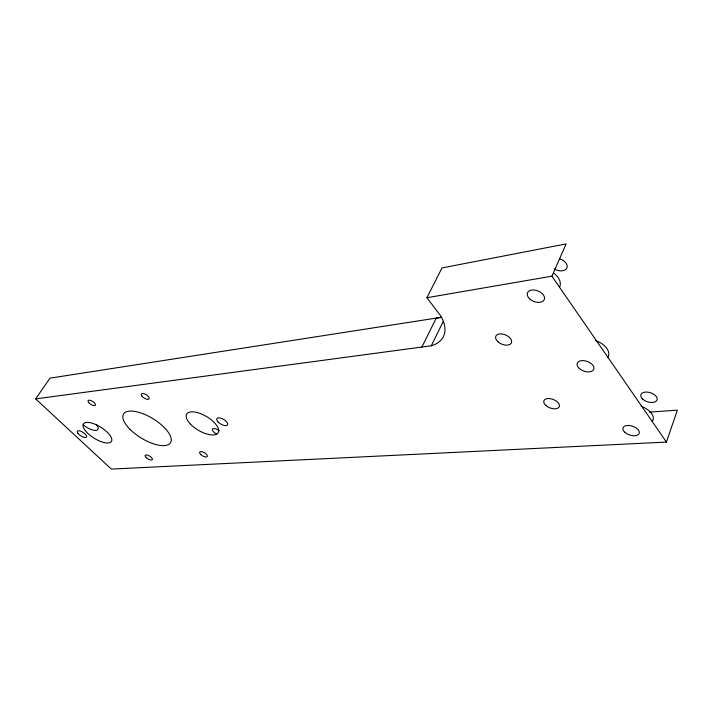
<?xml version="1.0" encoding="UTF-8"?>
<svg xmlns="http://www.w3.org/2000/svg" width="713" height="713" viewBox="0 0 713 713"><rect width="100%" height="100%" fill="white"/><g stroke="black" fill="none" stroke-linecap="round" stroke-linejoin="round"><path stroke-width="1.07" d="M441.436 317.294L49.963 378.166L35.65 398.888L111.353 469.083L666.432 442.087L677.35 410.162L649.579 412.096M426.9 297.713L551.898 276.189L566.131 243.917L441.998 267.928L426.9 297.713L440.34 315.396A44.545 25.641 26.7 0 1 431.285 345.778L35.65 398.888M431.285 345.778L443.21 321.501M421.891 347.035L436.24 318.105L441.24 317.392M551.898 276.189L666.432 442.087M595.685 340.573A17.451 10.33 19.3 0 1 607.717 357.427M641.076 406.205A16.987 9.376 18.1 0 1 652.199 421.606M553.636 272.999A17.985 11.399 21.3 0 1 559.473 287.41M96.54 424.841A10.802 4.207 32.3 0 1 95.364 430.42A10.802 4.207 32.3 0 1 83.341 424.85M559.464 258.81A8.966 5.802 20.5 0 1 566.764 268.213A8.966 5.802 20.5 0 1 554.117 268.863M216.351 433.834A4.893 2.139 30.1 0 1 212.581 428.976A4.893 2.139 30.1 0 1 219.176 430.723M545.908 405.519A8.244 4.528 21 0 0 559.144 406.945A8.244 4.528 21 0 0 549.696 398.585A8.244 4.528 21 0 0 545.908 405.519M497.995 341.812A8.494 4.973 22.8 0 0 511.435 342.855A8.494 4.973 22.8 0 0 501.435 333.916A8.494 4.973 22.8 0 0 497.995 341.812M579.277 368.416A8.797 5.107 19.7 0 0 593.59 369.673A8.797 5.107 19.7 0 0 583.671 360.644A8.797 5.107 19.7 0 0 579.277 368.416M529.679 298.89A9.073 5.642 21.6 0 0 544.251 299.674A9.073 5.642 21.6 0 0 533.716 289.986A9.073 5.642 21.6 0 0 529.679 298.89M624.864 432.31A8.565 4.635 18.5 0 0 638.901 433.959A8.565 4.635 18.5 0 0 629.552 425.527A8.565 4.635 18.5 0 0 624.864 432.31M78.038 433.504A5.428 2.068 32.2 0 0 86.202 437.319A5.428 2.068 32.2 0 0 81.54 431.561A5.428 2.068 32.2 0 0 78.038 433.504M218.178 422.078A6.221 2.763 30.1 0 0 227.554 424.966A6.221 2.763 30.1 0 0 220.985 418.174A6.221 2.763 30.1 0 0 218.178 422.078M146.272 457.648A4.153 1.631 30.9 0 0 152.341 459.644A4.153 1.631 30.9 0 0 147.743 455.224A4.153 1.631 30.9 0 0 146.272 457.648M200.665 454.457A4.376 1.827 30.1 0 0 207.207 456.561A4.376 1.827 30.1 0 0 202.528 451.89A4.376 1.827 30.1 0 0 200.665 454.457M88.635 402.488A4.323 1.747 32.6 0 0 95.132 405.483A4.323 1.747 32.6 0 0 91.46 400.777A4.323 1.747 32.6 0 0 88.635 402.488M141.842 396A4.563 1.961 31.9 0 0 148.785 399.173A4.563 1.961 31.9 0 0 145.131 394.155A4.563 1.961 31.9 0 0 141.842 396M190.603 424.28A18.315 7.986 30.5 0 0 218.053 432.951A18.315 7.986 30.5 0 0 198.651 412.979A18.315 7.986 30.5 0 0 190.603 424.28M85.382 430.714A16.551 6.417 32 0 0 110.337 442.452A16.551 6.417 32 0 0 96.531 424.903A16.551 6.417 32 0 0 85.382 430.714M130.131 429.458A27.522 11.31 31.4 0 0 170.541 442.72A27.522 11.31 31.4 0 0 140.532 412.854A27.522 11.31 31.4 0 0 130.131 429.458M642.725 399.164A8.485 4.786 17.5 0 0 656.735 400.563A8.485 4.786 17.5 0 0 647.547 392.105A8.485 4.786 17.5 0 0 642.725 399.164"/></g></svg>
